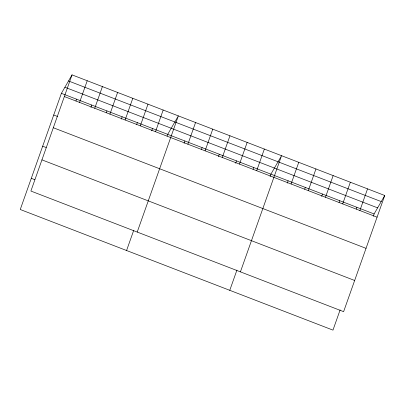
<?xml version="1.0" encoding="UTF-8"?>
<svg xmlns="http://www.w3.org/2000/svg" width="405" height="405" viewBox="0 0 405 405"><rect width="100%" height="100%" fill="white"/><g stroke="black" fill="none" stroke-linecap="round" stroke-linejoin="round"><path stroke-width="0.61" d="M72.034 74.879L30.896 191.049L343.612 311.658L384.75 195.494L72.034 74.879L61.388 93.342L20.25 209.506L332.966 330.121L340.124 309.906M75.953 100.956L76.575 99.2M79.552 102.409L87.227 80.742M90.938 107.401L91.763 105.057M94.74 108.267L102.414 86.599M106.333 112.671L106.955 110.914M109.927 114.129L117.602 92.456M121.313 119.116L122.143 116.772M125.12 119.986L132.789 98.314M136.708 124.391L137.33 122.634M140.307 125.844L147.982 104.171M151.693 130.83L152.523 128.491M155.495 131.701L163.169 110.028M126.573 250.518L133.731 230.303M167.088 136.105L167.71 134.349L178.357 115.891L137.219 232.055M184.078 143.324L184.908 140.981M187.885 144.195L195.559 122.523M201.487 149.374L202.11 147.617M205.082 150.827L212.757 129.154M218.477 156.593L219.307 154.249M222.284 157.459L229.954 135.791M235.68 163.225L236.505 160.881M239.482 164.096L247.156 142.423M253.084 169.275L253.707 167.518M256.679 170.728L264.354 149.055M229.767 290.319L236.925 270.105M270.074 176.494L270.904 174.15L281.556 155.692L240.418 271.856M287.277 183.126L288.107 180.782M291.079 183.997L298.753 162.324M304.682 189.175L305.304 187.419M308.281 190.628L315.951 168.956M321.676 196.395L322.501 194.051M325.478 197.26L333.153 175.593M339.081 202.439L339.704 200.683M342.676 203.897L350.35 182.225M356.279 209.076L356.901 207.319M359.878 210.529L367.553 188.857M373.273 216.295L374.104 213.951L384.75 195.494M68.521 80.975L381.237 201.584M64.901 87.247L377.617 207.861M61.388 93.342L374.104 213.951M64.36 96.552L377.075 217.161M53.713 115.01L57.804 116.589M53.318 127.737L366.034 248.346M42.672 146.195L46.175 147.547M41.943 159.864L354.653 280.478M31.291 178.327L34.8 179.678"/></g></svg>
